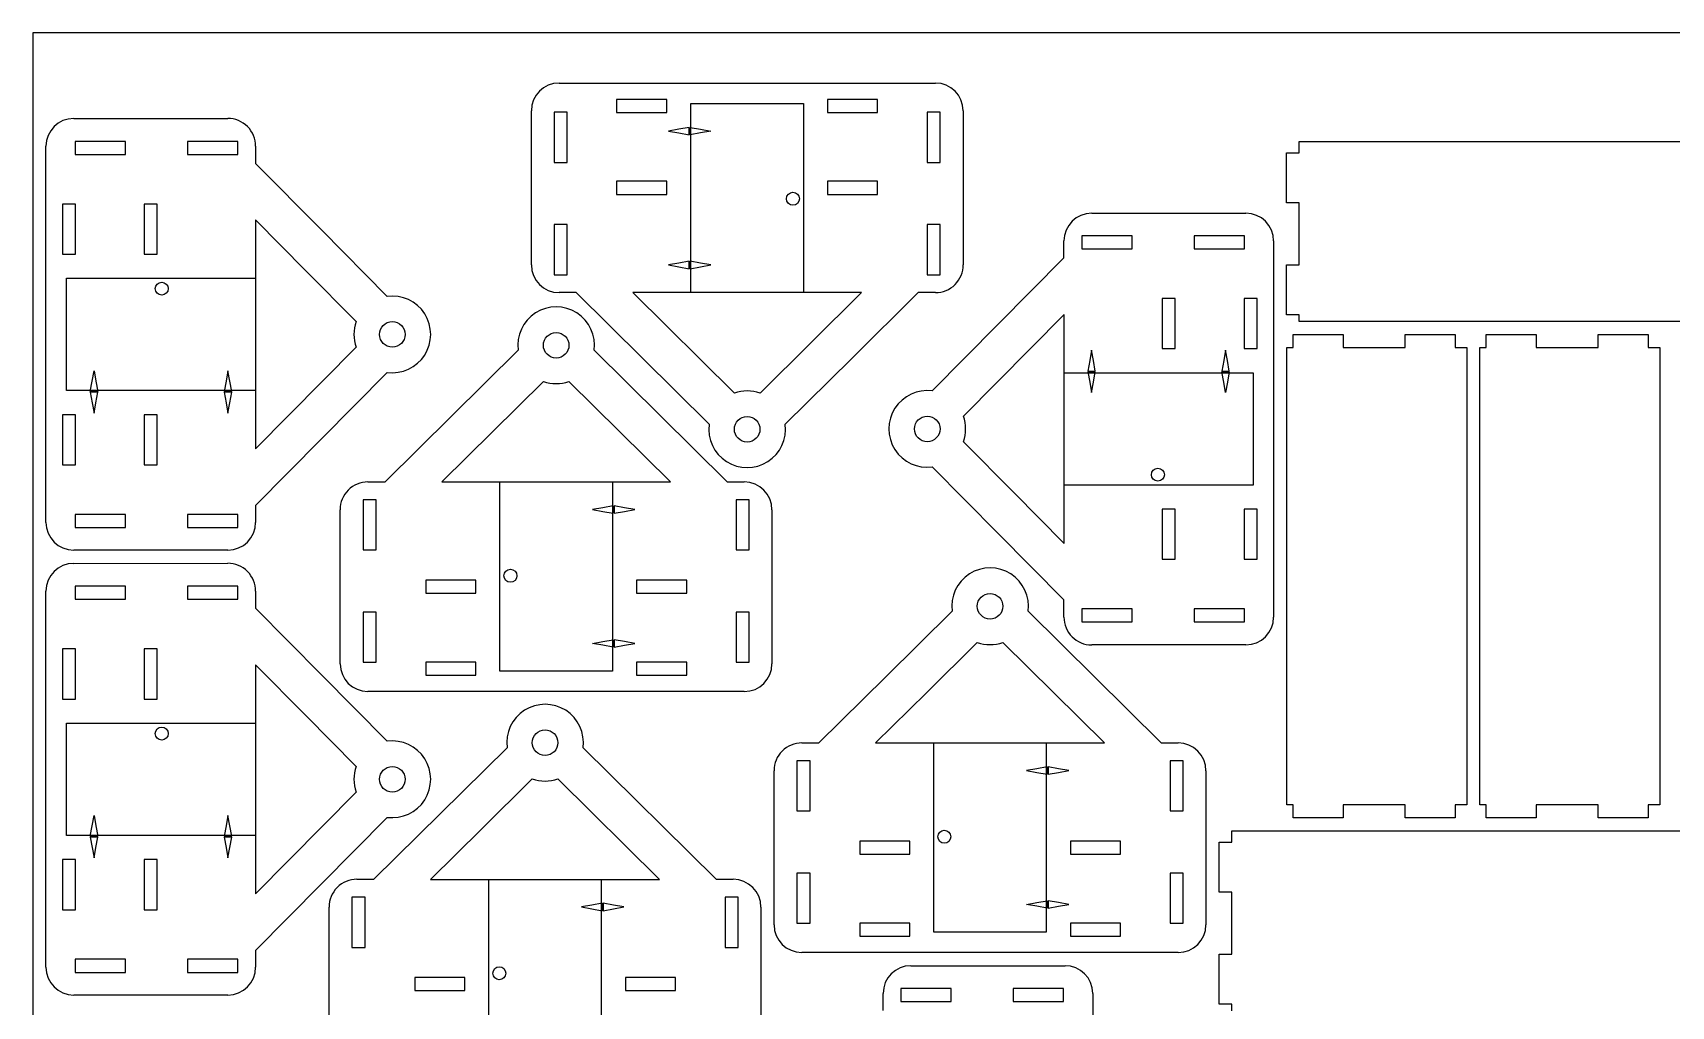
# Model space of a CAD drawing. Extents: x 0 to 1420, y 0 to 1140.
# Drawn here: x 0 to 768, y 683 to 1140 of the extents above; entities that cross this region are included whole.
import ezdxf

# ---------------------------------------------------------------- set-up
doc = ezdxf.new("R2010")
doc.units = 0
doc.header["$MEASUREMENT"] = 0
doc.layers.add('DEFAULT', color=1, linetype='Continuous')

msp = doc.modelspace()

# ---------------------------------------------------------------- linework, layer by layer
at = {"color": 5}
msp.add_lwpolyline([(0, 0), (1420, 0), (1420, 1140), (0, 1140)], close=True, dxfattribs=at)
at = {"layer": 'DEFAULT'}
for p, q in [((246.8252, 1116.423), (423.3095, 1116.422)), ((297.3375, 1108.709), (273.79, 1108.709)), ((273.79, 1108.709), (273.79, 1102.58)), ((297.3375, 1102.58), (297.3375, 1108.709)), ((396.1647, 1108.709), (372.6171, 1108.709)), ((372.6171, 1108.709), (372.6171, 1102.58)), ((396.1647, 1102.58), (396.1647, 1108.709)), ((19.1941, 1099.795), (91.4703, 1099.827)), ((233.8032, 1031.124), (233.8032, 1103.401)), ((250.5868, 1102.688), (244.4578, 1102.688)), ((244.4578, 1102.688), (244.4578, 1079.141)), ((250.5868, 1079.141), (250.5868, 1102.688)), ((273.79, 1102.58), (297.3375, 1102.58)), ((372.6171, 1102.58), (396.1647, 1102.58)), ((425.5703, 1102.688), (419.4413, 1102.688)), ((419.4413, 1102.688), (419.4413, 1079.141)), ((425.5703, 1079.141), (425.5703, 1102.688)), ((436.3009, 1103.406), (436.3323, 1031.13)), ((6.1776, 910.3195), (6.1776, 1086.804)), ((43.4595, 1089.064), (19.9122, 1089.064)), ((19.9122, 1089.064), (19.9122, 1082.935)), ((43.4595, 1082.935), (43.4595, 1089.064)), ((96.133, 1089.064), (72.5857, 1089.064)), ((72.5857, 1089.064), (72.5857, 1082.935)), ((96.133, 1082.935), (96.133, 1089.064)), ((104.4979, 1086.774), (104.4979, 1078.734)), ((587.8843, 1060.171), (587.8843, 1083.617)), ((587.8843, 1083.617), (593.8843, 1083.617)), ((593.8843, 1083.617), (593.8843, 1088.958)), ((593.8843, 1088.958), (808.5532, 1088.958)), ((19.9122, 1082.935), (43.4595, 1082.935)), ((72.5857, 1082.935), (96.133, 1082.935)), ((104.4979, 1078.734), (135.3707, 1047.544)), ((244.4578, 1079.141), (250.5868, 1079.141)), ((419.4413, 1079.141), (425.5703, 1079.141)), ((297.3375, 1070.32), (273.79, 1070.32)), ((273.79, 1070.32), (273.79, 1064.191)), ((297.3375, 1064.191), (297.3375, 1070.32)), ((396.1647, 1070.32), (372.6171, 1070.32)), ((372.6171, 1070.32), (372.6171, 1064.191)), ((396.1647, 1064.191), (396.1647, 1070.32)), ((273.79, 1064.191), (297.3375, 1064.191)), ((372.6171, 1064.191), (396.1647, 1064.191)), ((20.0199, 1059.659), (13.8911, 1059.659)), ((13.8911, 1059.659), (13.8911, 1036.111)), ((20.0199, 1036.111), (20.0199, 1059.659)), ((58.4095, 1059.659), (52.2802, 1059.659)), ((52.2802, 1059.659), (52.2802, 1036.111)), ((58.4095, 1036.111), (58.4095, 1059.659)), ((496.5861, 1055.358), (568.8622, 1055.358)), ((593.8843, 1060.171), (587.8843, 1060.171)), ((593.8843, 1031.086), (593.8843, 1060.171)), ((128.051, 1028.357), (104.4665, 1052.189)), ((104.4665, 1052.189), (104.4665, 944.8409)), ((135.3708, 1047.543), (166.2437, 1016.353)), ((250.5868, 1050.014), (244.4578, 1050.014)), ((244.4578, 1050.014), (244.4578, 1026.467)), ((250.5868, 1026.467), (250.5868, 1050.014)), ((425.5703, 1050.014), (419.4413, 1050.014)), ((419.4413, 1050.014), (419.4413, 1026.467)), ((425.5703, 1026.467), (425.5703, 1050.014)), ((483.564, 1034.388), (483.564, 1042.336)), ((515.4764, 1044.703), (491.9291, 1044.703)), ((491.9291, 1044.703), (491.9291, 1038.573)), ((491.9291, 1038.573), (515.4764, 1038.573)), ((515.4764, 1038.573), (515.4764, 1044.703)), ((568.1499, 1044.703), (544.6026, 1044.703)), ((544.6026, 1044.703), (544.6026, 1038.573)), ((544.6026, 1038.573), (568.1499, 1038.573)), ((568.1499, 1038.573), (568.1499, 1044.703)), ((581.8843, 1042.336), (581.8842, 865.8513)), ((13.8911, 1036.111), (20.0199, 1036.111)), ((52.2802, 1036.111), (58.4095, 1036.111)), ((421.8158, 971.992), (483.564, 1034.388)), ((587.8843, 1007.64), (587.8843, 1031.086)), ((587.8843, 1031.086), (593.8843, 1031.086)), ((151.6354, 1004.524), (128.051, 1028.357)), ((244.4578, 1026.467), (250.5868, 1026.467)), ((419.4413, 1026.467), (425.5703, 1026.467)), ((254.7728, 1018.102), (246.8252, 1018.102)), ((317.1687, 956.3539), (254.7728, 1018.102)), ((388.695, 1018.134), (281.3467, 1018.134)), ((281.3467, 1018.134), (329.0095, 970.9688)), ((364.8624, 994.5493), (388.695, 1018.134)), ((415.2393, 1018.102), (384.0492, 987.2294)), ((423.28, 1018.102), (415.2393, 1018.102)), ((535.7818, 1015.37), (529.6525, 1015.37)), ((529.6525, 1015.37), (529.6525, 991.8228)), ((535.7818, 991.8228), (535.7818, 1015.37)), ((574.171, 1015.37), (568.0422, 1015.37)), ((568.0422, 1015.37), (568.0422, 991.8228)), ((574.171, 991.8228), (574.171, 1015.37)), ((483.5955, 1007.814), (436.4305, 960.1511)), ((483.5955, 900.4656), (483.5955, 1007.814)), ((593.8843, 1007.64), (587.8843, 1007.64)), ((593.8843, 1004.609), (593.8843, 1007.64)), ((808.5532, 1004.609), (593.8843, 1004.609)), ((104.4665, 944.8409), (151.6315, 992.5037)), ((341.0298, 970.9647), (364.8624, 994.5492)), ((529.6525, 991.8228), (535.7818, 991.8228)), ((568.0422, 991.8228), (574.171, 991.8228)), ((588.062, 777.762), (588.062, 992.4309)), ((588.062, 992.4309), (591.0932, 992.4309)), ((591.0932, 992.4309), (591.0932, 998.4309)), ((591.0932, 998.4309), (614.5397, 998.4309)), ((614.5397, 998.4309), (614.5397, 992.4309)), ((614.5397, 992.4309), (643.6241, 992.4309)), ((643.6241, 992.4309), (643.6241, 998.4309)), ((643.6241, 998.4309), (667.0704, 998.4309)), ((667.0704, 998.4309), (667.0704, 992.4309)), ((667.0704, 992.4309), (672.4109, 992.4309)), ((672.4109, 992.4309), (672.4109, 777.762)), ((678.5889, 777.7621), (678.5889, 992.431)), ((678.5889, 992.431), (681.6201, 992.431)), ((681.6201, 992.431), (681.6201, 998.431)), ((681.6201, 998.431), (705.0665, 998.431)), ((705.0665, 998.431), (705.0665, 992.431)), ((705.0665, 992.431), (734.1511, 992.431)), ((734.1511, 992.431), (734.1511, 998.431)), ((734.1511, 998.431), (757.5974, 998.431)), ((757.5974, 998.431), (757.5974, 992.431)), ((757.5974, 992.431), (762.9379, 992.431)), ((762.9379, 992.431), (762.9379, 777.7621)), ((196.4051, 960.1681), (227.5952, 991.041)), ((263.2856, 991.0436), (325.6815, 929.2953)), ((384.0492, 987.2294), (352.8591, 956.3566)), ((166.2462, 980.6629), (104.4979, 918.267)), ((239.4245, 976.4327), (215.5919, 952.8483)), ((299.1076, 929.2638), (251.4448, 976.4288)), ((20.0199, 960.8318), (13.8911, 960.8318)), ((13.8911, 960.8318), (13.8911, 937.2844)), ((20.0199, 937.2844), (20.0199, 960.8318)), ((58.4095, 960.8318), (52.2802, 960.8318)), ((52.2802, 960.8318), (52.2802, 937.2844)), ((58.4095, 937.2844), (58.4095, 960.8318)), ((165.2151, 929.2954), (196.4052, 960.1682)), ((215.5919, 952.8483), (191.7593, 929.2638)), ((436.4265, 948.1308), (460.011, 924.2982)), ((13.8911, 937.2844), (20.0199, 937.2844)), ((52.2802, 937.2844), (58.4095, 937.2844)), ((452.6912, 905.1115), (421.8184, 936.3016)), ((157.1744, 929.2954), (165.2151, 929.2954)), ((191.7593, 929.2638), (299.1076, 929.2638)), ((325.6815, 929.2953), (333.6292, 929.2953)), ((460.011, 924.2982), (483.5955, 900.4656)), ((104.4979, 918.267), (104.4979, 910.3195)), ((144.1535, 843.9915), (144.1222, 916.2677)), ((154.884, 920.9302), (154.884, 897.3829)), ((161.013, 920.9302), (154.884, 920.9302)), ((161.013, 897.3829), (161.013, 920.9302)), ((329.8674, 920.9302), (329.8674, 897.3829)), ((335.9964, 920.9302), (329.8674, 920.9302)), ((335.9964, 897.3829), (335.9964, 920.9302)), ((346.6512, 916.2733), (346.6512, 843.9971)), ((535.7819, 916.5435), (529.6526, 916.5435)), ((529.6526, 916.5435), (529.6526, 892.9958)), ((535.7819, 892.9958), (535.7819, 916.5435)), ((574.1708, 916.5435), (568.0421, 916.5435)), ((568.0421, 916.5435), (568.0421, 892.9958)), ((574.1708, 892.9958), (574.1708, 916.5435)), ((43.4595, 914.0812), (19.9122, 914.0812)), ((19.9122, 914.0812), (19.9122, 907.9521)), ((19.9122, 907.9521), (43.4595, 907.9521)), ((43.4595, 907.9521), (43.4595, 914.0812)), ((96.133, 914.0812), (72.5857, 914.0812)), ((72.5857, 914.0812), (72.5857, 907.9521)), ((72.5857, 907.9521), (96.133, 907.9521)), ((96.133, 907.9521), (96.133, 914.0812)), ((483.5639, 873.9214), (452.6911, 905.1116)), ((91.4759, 897.2975), (19.1997, 897.2975)), ((154.884, 897.3829), (161.013, 897.3829)), ((329.8674, 897.3829), (335.9964, 897.3829)), ((529.6526, 892.9958), (535.7819, 892.9958)), ((568.0421, 892.9958), (574.1708, 892.9958)), ((19.1941, 891.0886), (91.4703, 891.1199)), ((6.1777, 701.6129), (6.1777, 878.0972)), ((43.4595, 880.3581), (19.9122, 880.3581)), ((19.9122, 880.3581), (19.9122, 874.229)), ((43.4595, 874.229), (43.4595, 880.3581)), ((96.133, 880.3581), (72.5857, 880.3581)), ((72.5857, 880.3581), (72.5857, 874.229)), ((96.133, 874.229), (96.133, 880.3581)), ((104.498, 878.0677), (104.498, 870.027)), ((184.2896, 883.2067), (184.2896, 877.0775)), ((207.8372, 883.2067), (184.2896, 883.2067)), ((184.2896, 877.0775), (207.8372, 877.0775)), ((207.8372, 877.0775), (207.8372, 883.2067)), ((283.1167, 883.2067), (283.1167, 877.0775)), ((306.6642, 883.2067), (283.1167, 883.2067)), ((283.1167, 877.0775), (306.6642, 877.0775)), ((306.6642, 877.0775), (306.6642, 883.2067)), ((19.9122, 874.229), (43.4595, 874.229)), ((72.5857, 874.229), (96.133, 874.229)), ((104.498, 870.027), (135.3708, 838.8369)), ((154.884, 868.2567), (154.884, 844.7094)), ((161.013, 868.2567), (154.884, 868.2567)), ((161.013, 844.7094), (161.013, 868.2567)), ((329.8674, 868.2567), (329.8674, 844.7094)), ((335.9964, 868.2567), (329.8674, 868.2567)), ((335.9964, 844.7094), (335.9964, 868.2567)), ((399.8831, 837.7346), (431.0732, 868.6074)), ((466.7636, 868.61), (529.1595, 806.8618)), ((483.564, 865.8807), (483.5639, 873.9214)), ((515.4763, 869.7194), (491.929, 869.7194)), ((491.929, 869.7194), (491.929, 863.5903)), ((515.4763, 863.5903), (515.4763, 869.7194)), ((568.1498, 869.7194), (544.6025, 869.7194)), ((544.6025, 869.7194), (544.6025, 863.5903)), ((568.1498, 863.5903), (568.1498, 869.7194)), ((491.929, 863.5903), (515.4763, 863.5903)), ((544.6025, 863.5903), (568.1498, 863.5903)), ((442.9025, 853.9991), (419.0699, 830.4147)), ((502.5856, 806.8301), (454.9228, 853.9951)), ((568.8678, 852.8599), (496.5916, 852.8286)), ((20.0199, 850.9525), (13.8911, 850.9525)), ((13.8911, 850.9525), (13.8911, 827.4049)), ((20.0199, 827.4049), (20.0199, 850.9525)), ((58.4095, 850.9525), (52.2802, 850.9525)), ((52.2802, 850.9525), (52.2802, 827.4049)), ((58.4095, 827.4049), (58.4095, 850.9525)), ((128.051, 819.6502), (104.4665, 843.4828)), ((104.4665, 843.4828), (104.4665, 736.1345)), ((135.3708, 838.8369), (166.2437, 807.6468)), ((154.884, 844.7094), (161.013, 844.7094)), ((184.2896, 844.8171), (184.2896, 838.6884)), ((207.8372, 844.8171), (184.2896, 844.8171)), ((184.2896, 838.6884), (207.8372, 838.6884)), ((207.8372, 838.6884), (207.8372, 844.8171)), ((283.1167, 844.8171), (283.1167, 838.6883)), ((306.6642, 844.8171), (283.1167, 844.8171)), ((283.1167, 838.6883), (306.6642, 838.6883)), ((306.6642, 838.6883), (306.6642, 844.8171)), ((329.8674, 844.7094), (335.9964, 844.7094)), ((368.693, 806.8618), (399.8831, 837.7347)), ((333.6292, 830.9751), (157.1449, 830.9751)), ((419.0699, 830.4146), (395.2373, 806.8301)), ((13.8911, 827.4049), (20.0199, 827.4049)), ((52.2802, 827.4049), (58.4095, 827.4049)), ((151.6354, 795.8176), (128.051, 819.6501)), ((360.6523, 806.8618), (368.693, 806.8618)), ((395.2373, 806.8301), (502.5856, 806.8301)), ((529.1595, 806.8618), (537.1071, 806.8618)), ((191.2046, 773.7469), (222.3946, 804.6198)), ((258.0851, 804.6224), (320.481, 742.8741)), ((347.6314, 721.5579), (347.6001, 793.8341)), ((358.3621, 798.4967), (358.3621, 774.9493)), ((364.4911, 798.4967), (358.3621, 798.4967)), ((364.4911, 774.9493), (364.4911, 798.4967)), ((533.3455, 798.4967), (533.3455, 774.9493)), ((539.4745, 798.4967), (533.3455, 798.4967)), ((539.4745, 774.9493), (539.4745, 798.4967)), ((550.1292, 793.8398), (550.1292, 721.5636)), ((104.4665, 736.1345), (151.6315, 783.7972)), ((234.224, 790.0115), (210.3914, 766.427)), ((293.907, 742.8425), (246.2443, 790.0074)), ((591.0932, 777.762), (588.062, 777.762)), ((591.0932, 771.762), (591.0932, 777.762)), ((643.6241, 777.762), (614.5397, 777.762)), ((614.5397, 777.762), (614.5397, 771.762)), ((643.6241, 771.762), (643.6241, 777.762)), ((672.4109, 777.762), (667.0704, 777.762)), ((667.0704, 777.762), (667.0704, 771.762)), ((681.6201, 777.7621), (678.5889, 777.7621)), ((681.6201, 771.7621), (681.6201, 777.7621)), ((734.1511, 777.7621), (705.0665, 777.7621)), ((705.0665, 777.7621), (705.0665, 771.7621)), ((734.1511, 771.7621), (734.1511, 777.7621)), ((762.9379, 777.7621), (757.5974, 777.7621)), ((757.5974, 777.7621), (757.5974, 771.7621)), ((166.2463, 771.9564), (104.498, 709.5604)), ((160.0145, 742.8741), (191.2046, 773.7471)), ((358.3621, 774.9493), (364.4911, 774.9493)), ((533.3455, 774.9493), (539.4745, 774.9493)), ((614.5397, 771.762), (591.0932, 771.762)), ((667.0704, 771.762), (643.6241, 771.762)), ((705.0665, 771.7621), (681.6201, 771.7621)), ((757.5974, 771.7621), (734.1511, 771.7621)), ((210.3914, 766.4269), (186.5588, 742.8425)), ((387.7677, 760.7731), (387.7677, 754.6439)), ((411.3153, 760.7731), (387.7677, 760.7731)), ((411.3153, 754.6439), (411.3153, 760.7731)), ((486.5948, 760.7731), (486.5948, 754.6439)), ((510.1424, 760.7731), (486.5948, 760.7731)), ((510.1424, 754.6439), (510.1424, 760.7731)), ((562.3067, 760.2437), (562.3067, 765.5842)), ((562.3067, 765.5842), (776.9756, 765.5842)), ((387.7677, 754.6439), (411.3153, 754.6439)), ((486.5948, 754.6439), (510.1424, 754.6439)), ((556.3067, 736.7974), (556.3067, 760.2437)), ((556.3067, 760.2437), (562.3067, 760.2437)), ((20.0199, 752.1255), (13.8911, 752.1255)), ((13.8911, 752.1255), (13.8911, 728.5779)), ((20.0199, 728.5779), (20.0199, 752.1255)), ((58.4095, 752.1255), (52.2802, 752.1255)), ((52.2802, 752.1255), (52.2802, 728.5779)), ((58.4095, 728.5779), (58.4095, 752.1255)), ((358.3621, 745.8232), (358.3621, 722.2758)), ((364.4911, 745.8232), (358.3621, 745.8232)), ((364.4911, 722.2758), (364.4911, 745.8232)), ((533.3455, 745.8232), (533.3455, 722.2758)), ((539.4745, 745.8232), (533.3455, 745.8232)), ((539.4745, 722.2758), (539.4745, 745.8232)), ((151.9738, 742.8741), (160.0145, 742.8741)), ((186.5588, 742.8425), (293.907, 742.8425)), ((320.481, 742.8741), (328.4286, 742.8741)), ((149.6835, 734.509), (149.6835, 710.9616)), ((155.8125, 734.509), (149.6835, 734.509)), ((155.8125, 710.9616), (155.8125, 734.509)), ((324.667, 734.5091), (324.667, 710.9617)), ((330.796, 734.5091), (324.667, 734.5091)), ((330.796, 710.9617), (330.796, 734.5091)), ((562.3067, 736.7974), (556.3067, 736.7974)), ((562.3067, 707.7129), (562.3067, 736.7974)), ((13.8911, 728.5779), (20.0199, 728.5779)), ((52.2802, 728.5779), (58.4095, 728.5779)), ((138.9528, 657.5703), (138.9215, 729.8464)), ((341.4506, 729.8521), (341.4506, 657.5759)), ((358.3621, 722.2758), (364.4911, 722.2758)), ((387.7677, 722.3835), (387.7677, 716.2548)), ((411.3153, 722.3835), (387.7677, 722.3835)), ((411.3153, 716.2548), (411.3153, 722.3835)), ((486.5948, 722.3835), (486.5948, 716.2548)), ((510.1424, 722.3835), (486.5948, 722.3835)), ((510.1424, 716.2548), (510.1424, 722.3835)), ((533.3455, 722.2758), (539.4745, 722.2758)), ((387.7677, 716.2548), (411.3153, 716.2548)), ((486.5948, 716.2548), (510.1424, 716.2548)), ((104.498, 709.5604), (104.498, 701.6129)), ((149.6835, 710.9616), (155.8125, 710.9616)), ((324.667, 710.9617), (330.796, 710.9617)), ((537.1071, 708.5415), (360.6228, 708.5415)), ((556.3067, 684.2664), (556.3067, 707.7129)), ((556.3067, 707.7129), (562.3067, 707.7129)), ((43.4595, 705.3749), (19.9122, 705.3749)), ((19.9122, 705.3749), (19.9122, 699.2458)), ((19.9122, 699.2458), (43.4595, 699.2458)), ((43.4595, 699.2458), (43.4595, 705.3749)), ((96.133, 705.3749), (72.5857, 705.3749)), ((72.5857, 705.3749), (72.5857, 699.2458)), ((72.5857, 699.2458), (96.133, 699.2458)), ((96.133, 699.2458), (96.133, 705.3749)), ((411.7887, 702.3636), (484.0649, 702.3636)), ((179.0891, 696.7855), (179.0891, 690.6562)), ((202.6366, 696.7855), (179.0891, 696.7855)), ((202.6366, 690.6562), (202.6366, 696.7855)), ((277.9161, 696.7855), (277.9161, 690.6563)), ((301.4637, 696.7855), (277.9161, 696.7855)), ((301.4637, 690.6563), (301.4637, 696.7855)), ((430.6791, 691.7086), (407.1317, 691.7086)), ((407.1317, 691.7086), (407.1317, 685.5796)), ((430.6791, 685.5796), (430.6791, 691.7086)), ((483.3526, 691.7086), (459.8052, 691.7086)), ((459.8052, 691.7086), (459.8052, 685.5796)), ((483.3526, 685.5796), (483.3526, 691.7086)), ((91.4759, 688.5908), (19.1997, 688.5908)), ((179.0891, 690.6562), (202.6366, 690.6562)), ((277.9161, 690.6563), (301.4637, 690.6563)), ((398.7666, 681.3939), (398.7666, 689.3415)), ((407.1317, 685.5796), (430.6791, 685.5796)), ((459.8052, 685.5796), (483.3526, 685.5796)), ((497.087, 689.3415), (497.0869, 512.8572)), ((562.3067, 684.2664), (556.3067, 684.2664)), ((562.3067, 681.2352), (562.3067, 684.2664))]:
    msp.add_line(p, q, dxfattribs=at)
at = {"layer": 'DEFAULT', "color": 5}
for p, q in [((308.6434, 1018.134), (308.6434, 1106.845)), ((308.6434, 1106.845), (361.3848, 1106.845)), ((361.3848, 1106.845), (361.3848, 1018.134)), ((302.9685, 1094.746), (298.1036, 1093.878)), ((298.1036, 1093.878), (302.9685, 1093.01)), ((307.8331, 1095.614), (302.9685, 1094.746)), ((302.9685, 1093.01), (307.8329, 1092.142)), ((307.8329, 1092.142), (307.8332, 1092.144)), ((307.8331, 1095.026), (307.8331, 1095.614)), ((308.2613, 1094.888), (307.8331, 1095.026)), ((307.8332, 1094.888), (308.2614, 1095.027)), ((307.8332, 1092.144), (307.8332, 1094.888)), ((308.2613, 1092.145), (308.2613, 1094.888)), ((308.2615, 1092.142), (308.2613, 1092.145)), ((308.2614, 1095.027), (308.2614, 1095.614)), ((308.2614, 1095.614), (313.1259, 1094.746)), ((313.1259, 1093.01), (308.2615, 1092.142)), ((313.1259, 1094.746), (317.9908, 1093.878)), ((317.9908, 1093.878), (313.1259, 1093.01)), ((302.9686, 1031.934), (298.1037, 1031.066)), ((298.1037, 1031.066), (302.9686, 1030.198)), ((307.8332, 1032.802), (302.9686, 1031.934)), ((302.9686, 1030.198), (307.833, 1029.33)), ((307.8332, 1031.934), (307.8332, 1032.802)), ((308.2614, 1032.076), (307.8332, 1031.934)), ((307.8332, 1031.792), (308.2614, 1031.934)), ((307.8332, 1029.333), (307.8332, 1031.792)), ((308.2613, 1031.934), (308.2613, 1029.333)), ((313.1259, 1031.934), (308.2614, 1032.802)), ((308.2614, 1032.802), (308.2614, 1032.076)), ((308.2615, 1029.33), (313.1259, 1030.198)), ((317.9908, 1031.066), (313.1259, 1031.934)), ((313.1259, 1030.198), (317.9908, 1031.066)), ((15.7547, 972.1376), (15.7547, 1024.879)), ((15.7547, 1024.879), (104.4665, 1024.879)), ((307.833, 1029.33), (307.8332, 1029.333)), ((308.2613, 1029.333), (308.2615, 1029.33)), ((495.6594, 986.192), (494.7913, 981.3276)), ((496.5276, 991.0568), (495.6594, 986.192)), ((497.3957, 986.192), (496.5276, 991.0568)), ((498.2639, 981.3273), (497.3957, 986.192)), ((558.4717, 986.1919), (557.6035, 981.3275)), ((559.3398, 991.0567), (558.4717, 986.1919)), ((560.2081, 986.1919), (559.3398, 991.0567)), ((561.0763, 981.3273), (560.2081, 986.1919)), ((26.9859, 971.7556), (27.854, 976.6202)), ((27.854, 976.6202), (28.7222, 981.4852)), ((28.7222, 981.4852), (29.5904, 976.6202)), ((29.5904, 976.6202), (30.4585, 971.7559)), ((90.6662, 976.6202), (89.798, 971.7556)), ((91.5344, 981.4852), (90.6662, 976.6202)), ((92.4025, 976.6202), (91.5344, 981.4852)), ((93.2707, 971.7559), (92.4025, 976.6202)), ((483.5954, 980.5172), (572.3073, 980.5172)), ((494.7913, 981.3276), (494.794, 981.3274)), ((494.794, 980.899), (494.7913, 980.8988)), ((494.7913, 980.8988), (495.6594, 976.0344)), ((494.794, 981.3274), (497.2539, 981.3274)), ((497.3957, 980.899), (494.794, 980.899)), ((495.6594, 976.0344), (496.5276, 971.1696)), ((496.5276, 971.1696), (497.3957, 976.0344)), ((497.2539, 981.3274), (497.3957, 980.8991)), ((497.5376, 980.899), (497.3957, 981.3273)), ((497.3957, 981.3273), (498.2639, 981.3273)), ((497.3957, 976.0344), (498.2639, 980.899)), ((498.2639, 980.899), (497.5376, 980.899)), ((557.6035, 981.3275), (557.6063, 981.3273)), ((557.6035, 980.8988), (557.6063, 980.899)), ((558.4717, 976.0344), (557.6035, 980.8988)), ((557.6063, 981.3273), (560.3499, 981.3273)), ((557.6063, 980.899), (560.3499, 980.899)), ((559.3398, 971.1696), (558.4717, 976.0344)), ((560.208, 976.0344), (559.3398, 971.1696)), ((561.0762, 980.899), (560.208, 976.0344)), ((560.3499, 981.3273), (560.4883, 980.899)), ((560.35, 980.899), (560.4884, 981.3273)), ((560.4883, 980.899), (561.0762, 980.899)), ((560.4884, 981.3273), (561.0763, 981.3273)), ((572.3073, 980.5172), (572.3073, 927.7759)), ((104.4665, 972.1376), (15.7547, 972.1376)), ((27.5737, 971.7556), (26.9859, 971.7556)), ((27.5737, 971.3275), (26.9859, 971.3275)), ((26.9859, 971.3275), (27.854, 966.4628)), ((27.7122, 971.7557), (27.5737, 971.3275)), ((27.7122, 971.3274), (27.5737, 971.7556)), ((30.4557, 971.7557), (27.7122, 971.7557)), ((30.4557, 971.3274), (27.7122, 971.3274)), ((29.5904, 966.4628), (30.4585, 971.3272)), ((30.4585, 971.7559), (30.4557, 971.7557)), ((30.4585, 971.3272), (30.4557, 971.3274)), ((89.798, 971.7556), (90.5243, 971.7556)), ((90.6662, 971.3274), (89.798, 971.3274)), ((89.798, 971.3274), (90.6662, 966.4628)), ((90.5243, 971.7556), (90.6662, 971.3274)), ((90.6662, 971.7557), (93.2679, 971.7557)), ((90.8081, 971.3273), (90.6662, 971.7556)), ((93.2679, 971.3273), (90.8081, 971.3273)), ((92.4025, 966.4628), (93.2707, 971.3271)), ((93.2679, 971.7557), (93.2707, 971.7559)), ((93.2707, 971.3271), (93.2679, 971.3273)), ((27.854, 966.4628), (28.7222, 961.5979)), ((28.7222, 961.5979), (29.5904, 966.4628)), ((90.6662, 966.4628), (91.5344, 961.5978)), ((91.5344, 961.5978), (92.4025, 966.4628)), ((219.0696, 840.552), (219.0696, 929.2638)), ((271.8109, 929.2638), (271.8109, 840.552)), ((572.3073, 927.7759), (483.5955, 927.7759)), ((267.3283, 917.1997), (262.4634, 916.3316)), ((262.4634, 916.3316), (267.3283, 915.4634)), ((272.1927, 918.0679), (267.3283, 917.1997)), ((267.3283, 915.4634), (272.1929, 914.5952)), ((272.1929, 918.0651), (272.1927, 918.0679)), ((272.1929, 915.4634), (272.1929, 918.0651)), ((272.6211, 915.6053), (272.1929, 915.4634)), ((272.1929, 915.3215), (272.6211, 915.4634)), ((272.1929, 914.5952), (272.1929, 915.3215)), ((272.6214, 918.0679), (272.6211, 918.0651)), ((272.6211, 918.0651), (272.6211, 915.6053)), ((272.6211, 915.4634), (272.6211, 914.5952)), ((272.6211, 914.5952), (277.4857, 915.4634)), ((277.4857, 917.1997), (272.6214, 918.0679)), ((282.3506, 916.3316), (277.4857, 917.1997)), ((277.4857, 915.4634), (282.3506, 916.3316)), ((262.4634, 853.5194), (267.3283, 854.3876)), ((267.3283, 852.6512), (262.4634, 853.5194)), ((267.3283, 854.3876), (272.1927, 855.2557)), ((272.1927, 855.2557), (272.1929, 855.2529)), ((272.1929, 855.2529), (272.1929, 852.5094)), ((272.6214, 855.2557), (272.6211, 855.2529)), ((272.6211, 855.2529), (272.6211, 852.5094)), ((277.4857, 854.3876), (272.6214, 855.2557)), ((282.3506, 853.5194), (277.4857, 854.3876)), ((277.4857, 852.6512), (282.3506, 853.5194)), ((272.1929, 851.7831), (267.3283, 852.6512)), ((272.1929, 852.5094), (272.6211, 852.3709)), ((272.6211, 852.5094), (272.1929, 852.3709)), ((272.1929, 852.3709), (272.1929, 851.7831)), ((272.6211, 851.7831), (277.4857, 852.6512)), ((272.6211, 852.3709), (272.6211, 851.7831)), ((271.8109, 840.552), (219.0696, 840.552)), ((15.7547, 763.4312), (15.7547, 816.1724)), ((15.7547, 816.1724), (104.4665, 816.1724)), ((422.5476, 718.1185), (422.5476, 806.8302)), ((475.2889, 806.8302), (475.2889, 718.1185)), ((470.8064, 794.7662), (465.9415, 793.898)), ((465.9415, 793.898), (470.8064, 793.0298)), ((475.6708, 795.6343), (470.8064, 794.7662)), ((470.8064, 793.0298), (475.671, 792.1616)), ((475.671, 795.6315), (475.6708, 795.6343)), ((475.671, 793.0298), (475.671, 795.6315)), ((476.0993, 793.1718), (475.671, 793.0298)), ((475.671, 792.8879), (476.0993, 793.0298)), ((475.671, 792.1616), (475.671, 792.8879)), ((476.0995, 795.6343), (476.0993, 795.6315)), ((476.0993, 795.6315), (476.0993, 793.1718)), ((476.0993, 793.0298), (476.0993, 792.1616)), ((476.0993, 792.1616), (480.9639, 793.0298)), ((480.9639, 794.7662), (476.0995, 795.6343)), ((485.8287, 793.898), (480.9639, 794.7662)), ((480.9639, 793.0298), (485.8287, 793.898)), ((27.854, 767.9139), (28.7222, 772.7787)), ((28.7222, 772.7787), (29.5904, 767.9139)), ((91.5344, 772.7787), (90.6662, 767.9139)), ((92.4025, 767.9139), (91.5344, 772.7787)), ((104.4665, 763.4312), (15.7547, 763.4312)), ((26.9859, 763.0493), (27.854, 767.9139)), ((27.5737, 763.0493), (26.9859, 763.0493)), ((27.5737, 762.6211), (26.9859, 762.6211)), ((26.9859, 762.6211), (27.854, 757.7565)), ((27.7122, 763.0494), (27.5737, 762.6211)), ((27.7122, 762.621), (27.5737, 763.0493)), ((30.4557, 763.0494), (27.7122, 763.0494)), ((30.4557, 762.621), (27.7122, 762.621)), ((29.5904, 767.9139), (30.4585, 763.0496)), ((29.5904, 757.7565), (30.4585, 762.6208)), ((30.4585, 763.0496), (30.4557, 763.0494)), ((30.4585, 762.6208), (30.4557, 762.621)), ((90.6662, 767.9139), (89.798, 763.0493)), ((89.798, 763.0493), (90.5243, 763.0493)), ((90.6662, 762.621), (89.798, 762.621)), ((89.798, 762.621), (90.6662, 757.7564)), ((90.5243, 763.0493), (90.6662, 762.621)), ((90.6662, 763.0494), (93.2679, 763.0494)), ((90.8081, 762.621), (90.6662, 763.0493)), ((93.2679, 762.621), (90.8081, 762.621)), ((93.2707, 763.0496), (92.4025, 767.9139)), ((92.4025, 757.7564), (93.2707, 762.6208)), ((93.2679, 763.0494), (93.2707, 763.0496)), ((93.2707, 762.6208), (93.2679, 762.621)), ((27.854, 757.7565), (28.7222, 752.8917)), ((28.7222, 752.8917), (29.5904, 757.7565)), ((90.6662, 757.7564), (91.5344, 752.8916)), ((91.5344, 752.8916), (92.4025, 757.7564)), ((213.869, 654.1309), (213.869, 742.8425)), ((266.6103, 742.8425), (266.6103, 654.1309)), ((262.1278, 730.7786), (257.2629, 729.9104)), ((266.9921, 731.6467), (262.1278, 730.7786)), ((266.9924, 731.6439), (266.9921, 731.6467)), ((266.9924, 729.0422), (266.9924, 731.6439)), ((267.4208, 731.6467), (267.4206, 731.6439)), ((267.4206, 731.6439), (267.4206, 729.1841)), ((272.2852, 730.7786), (267.4208, 731.6467)), ((277.1501, 729.9103), (272.2852, 730.7786)), ((465.9415, 731.0858), (470.8064, 731.954)), ((470.8064, 730.2176), (465.9415, 731.0858)), ((470.8064, 731.954), (475.6708, 732.8221)), ((475.671, 729.3495), (470.8064, 730.2176)), ((475.6708, 732.8221), (475.671, 732.8193)), ((475.671, 732.8193), (475.671, 730.0758)), ((475.671, 730.0758), (476.0993, 729.9373)), ((476.0993, 730.0758), (475.671, 729.9373)), ((475.671, 729.9373), (475.671, 729.3495)), ((476.0995, 732.8221), (476.0993, 732.8193)), ((476.0993, 732.8193), (476.0993, 730.0758)), ((476.0993, 729.3495), (480.9639, 730.2176)), ((476.0993, 729.9373), (476.0993, 729.3495)), ((480.9639, 731.954), (476.0995, 732.8221)), ((485.8287, 731.0858), (480.9639, 731.954)), ((480.9639, 730.2176), (485.8287, 731.0858)), ((257.2629, 729.9104), (262.1278, 729.0422)), ((262.1278, 729.0422), (266.9924, 728.174)), ((267.4206, 729.1841), (266.9924, 729.0422)), ((266.9924, 728.9003), (267.4206, 729.0421)), ((266.9924, 728.174), (266.9924, 728.9003)), ((267.4206, 729.0421), (267.4206, 728.1739)), ((267.4206, 728.1739), (272.2852, 729.0421)), ((272.2852, 729.0421), (277.1501, 729.9103)), ((475.2889, 718.1185), (422.5476, 718.1185))]:
    msp.add_line(p, q, dxfattribs=at)
for centre, radius in [((356.4671, 1062.137), 3.0459), ((60.4634, 1019.961), 3.0459), ((527.5986, 932.6935), 3.0459), ((223.9872, 885.2606), 3.0459), ((60.4634, 811.2548), 3.0459), ((427.4654, 762.827), 3.046), ((218.7867, 698.8394), 3.0459)]:
    msp.add_circle(centre, radius, dxfattribs=at)
at = {"layer": 'DEFAULT'}
for centre in [(168.6004, 998.5082), (245.4402, 993.3977), (335.0141, 953.9997), (419.4615, 954.1466), (448.9182, 870.9642), (240.2397, 806.9765), (168.6004, 789.8018)]:
    msp.add_circle(centre, 6, dxfattribs=at)
for centre, radius, start, end in [((246.8252, 1103.401), 13.022, 90, 180), ((423.2789, 1103.401), 13.022, 0.0247066, 89.8653222), ((19.1998, 1086.773), 13.0221, 90.0250841, 179.8651892), ((91.4759, 1086.804), 13.0221, 359.8673376, 90.0246393), ((496.5861, 1042.336), 13.0221, 90, 180), ((568.8622, 1042.336), 13.0221, 0, 90), ((246.8252, 1031.124), 13.0221, 180, 270), ((423.3102, 1031.124), 13.0221, 269.8670678, 0.0247064), ((168.6004, 998.5084), 17.9999, 262.4851313, 97.5232581), ((245.4402, 993.3977), 17.9999, 352.4852567, 187.5231972), ((168.6004, 998.5082), 18, 160.4756154, 199.4867199), ((245.4402, 993.3976), 17.9999, 250.4757203, 289.4867981), ((335.0141, 953.9998), 18.0001, 70.4757661, 109.4867143), ((419.4615, 954.1467), 18.0001, 82.4847434, 277.5235442), ((335.0141, 953.9998), 18, 172.4848651, 7.5235824), ((419.4615, 954.1466), 17.9999, 340.4754323, 19.4865367), ((157.1442, 916.2733), 13.022, 89.8671361, 180.0247066), ((333.6292, 916.2733), 13.0221, 0, 90), ((19.1997, 910.3195), 13.022, 180, 270), ((91.4759, 910.3195), 13.0221, 270, 0), ((19.1998, 878.0665), 13.0221, 90.0250841, 179.8649207), ((91.4759, 878.0978), 13.0221, 359.8676062, 90.0246393), ((448.9182, 870.9642), 18, 352.4848651, 187.5235824), ((496.586, 865.8506), 13.0221, 179.8676049, 270.0247064), ((568.8622, 865.882), 13.022, 270.0244379, 359.8649194), ((448.9182, 870.9641), 18.0001, 250.4757661, 289.4867143), ((157.1754, 843.9972), 13.0221, 180.0249752, 269.8653906), ((333.6292, 843.9971), 13.0221, 270, 0), ((240.2397, 806.9766), 18.0001, 352.4848651, 187.5235442), ((168.6004, 789.8018), 17.9999, 262.4851313, 97.5232581), ((360.6221, 793.8398), 13.022, 89.8672027, 180.0249751), ((537.1071, 793.8398), 13.022, 0, 90), ((168.6004, 789.8018), 18, 160.4756154, 199.4867199), ((240.2397, 806.9764), 18.0001, 250.4757203, 289.4866685), ((151.9436, 729.8521), 13.0221, 89.8670684, 180.024975), ((328.4286, 729.8521), 13.022, 0, 90), ((360.6535, 721.5636), 13.0221, 180.024975, 269.8649206), ((537.1071, 721.5636), 13.0221, 270, 0), ((19.1997, 701.6129), 13.0221, 180, 270), ((91.4759, 701.6129), 13.0221, 270, 0), ((411.7887, 689.3415), 13.0221, 90, 180), ((484.0649, 689.3415), 13.0221, 0, 90)]:
    msp.add_arc(centre, radius, start, end, dxfattribs=at)

doc.saveas('drawing.dxf')
